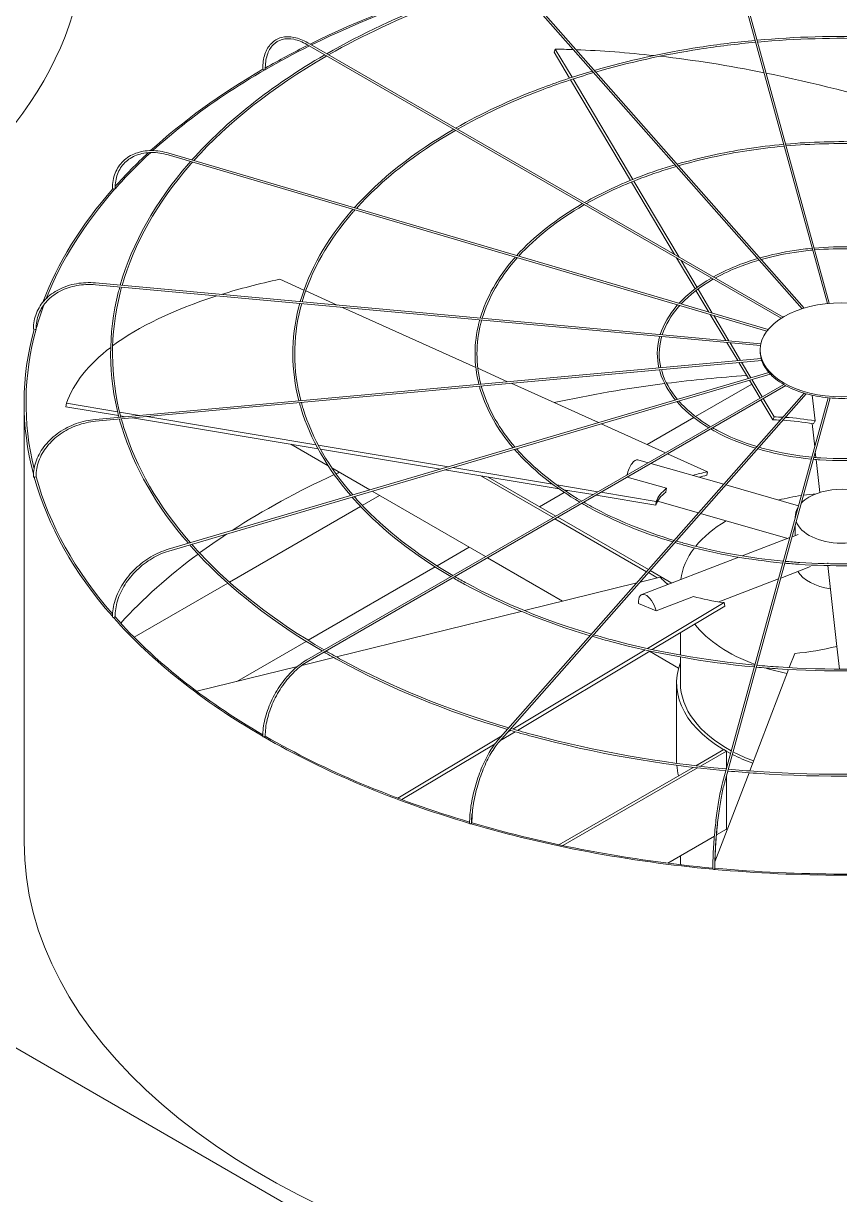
# Model space of a CAD drawing. Header units: millimetres. Extents: x -312439 to 477422, y -331570 to 212570.
# Drawn here: x 397895.7 to 398157.4, y 92936 to 93311.4 of the extents above; entities that cross this region are included whole.
import ezdxf

# ---------------------------------------------------------------- set-up
doc = ezdxf.new("R2010")
doc.units = ezdxf.units.MM

msp = doc.modelspace()

# ---------------------------------------------------------------- linework, layer by layer
at = {"color": 0, "linetype": 'Continuous', "lineweight": 0, "extrusion": (8.40036e-17, 0.816497, 0.57735)}
for p, q in [((398234.965, 92785.714), (396199.388, 93960.955)), ((398153.47, 93221.638), (398119.877, 93344.093)), ((398120.468, 93344.255), (398154.089, 93221.698)), ((398145.369, 93219.973), (398047.869, 93330.451)), ((398048.328, 93330.856), (398146.01, 93220.172)), ((398138.668, 93216.895), (397986.636, 93304.671)), ((398139.259, 93217.261), (397986.942, 93305.201)), ((398065.868, 93302.228), (398066.239, 93303.195)), ((398066.239, 93303.195), (398071.622, 93294.147)), ((398070.831, 93293.888), (398065.868, 93302.228)), ((398090.332, 93261.113), (398071.152, 93293.348)), ((398071.943, 93293.608), (398091.094, 93261.421)), ((397942.332, 93269.833), (398134.498, 93213.302)), ((398134.089, 93212.784), (397942.159, 93269.245)), ((398104.474, 93237.344), (398090.648, 93260.581)), ((398091.411, 93260.888), (398105.914, 93236.513)), ((398111.04, 93226.31), (398105.115, 93236.267)), ((398106.555, 93235.436), (398111.694, 93226.798)), ((397918.855, 93228.232), (398132.154, 93208.728)), ((397985.679, 93225.947), (397977.921, 93229.439)), ((398132.04, 93208.123), (397918.799, 93227.622)), ((397996.347, 93221.146), (397986.24, 93225.695)), ((398115.444, 93218.908), (398111.355, 93225.78)), ((398112.009, 93226.27), (398116.59, 93218.571)), ((398040.777, 93201.15), (397998.062, 93220.374)), ((398120.888, 93209.758), (398115.904, 93218.134)), ((398117.05, 93217.797), (398121.888, 93209.666)), ((398124.724, 93203.31), (398121.275, 93209.107)), ((398122.275, 93209.016), (398125.621, 93203.392)), ((398131.937, 93206.289), (398131.937, 93206.789)), ((397918.799, 93184.479), (398132.241, 93203.997)), ((398132.421, 93203.399), (397918.855, 93183.869)), ((398128.141, 93197.568), (398125.071, 93202.726)), ((398125.968, 93202.808), (398128.946, 93197.804)), ((398134.728, 93199.505), (397942.159, 93142.856)), ((398135.188, 93199.002), (397942.332, 93142.269)), ((398050.964, 93196.565), (398041.427, 93200.857)), ((397986.636, 93107.431), (398139.49, 93195.681)), ((398140.109, 93195.331), (397986.942, 93106.9)), ((398080.122, 93183.442), (398052.1, 93196.054)), ((398111.242, 93185.392), (398129.212, 93195.767)), ((398131.878, 93191.286), (398128.464, 93197.024)), ((398129.269, 93197.261), (398132.582, 93191.693)), ((398146.045, 93192.896), (398047.869, 93081.651)), ((398146.696, 93192.707), (398048.328, 93081.245)), ((398153.731, 93191.414), (398119.877, 93068.009)), ((398154.35, 93191.358), (398120.468, 93067.846)), ((398136.022, 93184.321), (398132.191, 93190.76)), ((398132.895, 93191.166), (398136.393, 93185.288)), ((398149.546, 93184.013), (398148.633, 93192.222)), ((397895.947, 93049.038), (397895.947, 93189.778)), ((397909.351, 93188.52), (397909.516, 93189.665)), ((397926.206, 93185.714), (397909.351, 93188.52)), ((397909.516, 93189.665), (397925.903, 93186.937)), ((397926.559, 93186.828), (397932.914, 93185.77)), ((397928.368, 93185.354), (397926.867, 93185.604)), ((397990.184, 93175.063), (397930.752, 93184.957)), ((397935.299, 93185.373), (397989.502, 93176.349)), ((398101.571, 93173.788), (398080.98, 93183.056)), ((398095.712, 93176.425), (398110.669, 93185.061)), ((398136.022, 93184.321), (398136.393, 93185.288)), ((398148.602, 93183.142), (398149.427, 93175.725)), ((397993.448, 93169.6), (397981.475, 93176.513)), ((397990.259, 93176.223), (398031.974, 93169.278)), ((398029.429, 93168.529), (397990.952, 93174.935)), ((398115.043, 93167.725), (398102.259, 93173.479)), ((398149.61, 93174.078), (398149.815, 93172.237)), ((398006.822, 93161.879), (397994.64, 93168.912)), ((398067.508, 93162.189), (398030.814, 93168.298)), ((398033.36, 93169.047), (398065.389, 93163.714)), ((398092.692, 93171.55), (398096.038, 93170.594)), ((398096.857, 93170.36), (398120.257, 93163.675)), ((398149.884, 93171.617), (398151.058, 93161.051)), ((398042.33, 93166.381), (398065.535, 93152.983)), ((398066.402, 93153.483), (398044.764, 93165.976)), ((398089.289, 93165.99), (398101.911, 93162.384)), ((398114.879, 93166.58), (398115.043, 93167.725)), ((398043.882, 93140.482), (398007.554, 93161.456)), ((398061.188, 93156.493), (398069.131, 93161.079)), ((398066.733, 93163.491), (398079.93, 93161.294)), ((398078.353, 93160.384), (398068.932, 93161.952)), ((398069.723, 93161.421), (398070.26, 93161.731)), ((398080.88, 93161.135), (398098.629, 93158.181)), ((398120.91, 93163.489), (398144.241, 93156.823)), ((398004.379, 93156.879), (398009.93, 93160.084)), ((398098.464, 93157.035), (398079.304, 93160.225)), ((398098.464, 93157.035), (398098.629, 93158.181)), ((398099.03, 93158.242), (398112.154, 93154.493)), ((397961.813, 93132.303), (398003.833, 93156.563)), ((398096.121, 93136.325), (398067.014, 93153.13)), ((398112.806, 93154.306), (398140.761, 93146.32)), ((398143.196, 93153.442), (398143.196, 93153.013)), ((398066.148, 93152.63), (398095.536, 93135.663)), ((398143.196, 93150.698), (398143.196, 93147.257)), ((398126.202, 93140.72), (398141.431, 93146.578)), ((398142.141, 93146.851), (398144.086, 93147.599)), ((398028.342, 93137.529), (398038.669, 93143.492)), ((398068.597, 93126.213), (398044.495, 93140.128)), ((398093.978, 93128.325), (398125.075, 93140.286)), ((398153.597, 93138.217), (398153.57, 93138.46)), ((397987.004, 93113.663), (398027.743, 93137.184)), ((398096.077, 93135.35), (398098.952, 93133.69)), ((398103.58, 93132.018), (398096.662, 93136.013)), ((398138.508, 93133.609), (398148.054, 93137.281)), ((398156.545, 93111.703), (398153.666, 93137.603)), ((397931.224, 93114.643), (397961.254, 93131.98)), ((398092.362, 93132.067), (398056.346, 93123.195)), ((398099.886, 93133.92), (398093.406, 93132.324)), ((398101.587, 93132.169), (398102.541, 93131.618)), ((398118.681, 93125.982), (398137.798, 93133.335)), ((398098.605, 93123.163), (398110.538, 93127.753)), ((398055.341, 93122.948), (397996.072, 93108.349)), ((398092.909, 93125.432), (398098.605, 93123.163)), ((398095.816, 93111.025), (398120.408, 93125.745)), ((398120.613, 93124.613), (398097.356, 93110.692)), ((398120.613, 93124.613), (398120.408, 93125.745)), ((398106.372, 93108.932), (398106.372, 93116.089)), ((397964.203, 93100.499), (397986.402, 93113.315)), ((398156.546, 93111.703), (398157.353, 93104.437)), ((397995.199, 93108.134), (397985.007, 93105.623)), ((398052.674, 93085.201), (398095.05, 93110.566)), ((398096.586, 93110.231), (398054.087, 93084.792)), ((398105.787, 93104.741), (398096.435, 93110.14)), ((398106.372, 93100), (398106.372, 93108.31)), ((398143.014, 93109.439), (398141.276, 93104.901)), ((397983.56, 93105.267), (397951.3, 93097.32)), ((398141.046, 93104.3), (398128.591, 93071.792)), ((398105.147, 93074.997), (398105.147, 93100)), ((398015.73, 93063.087), (398049.131, 93083.08)), ((398053.368, 93084.362), (398048.515, 93081.457)), ((398050.862, 93084.117), (398051.957, 93084.772)), ((398046.942, 93080.515), (398017.022, 93062.606)), ((398120.247, 93078.604), (398111.305, 93073.441)), ((398112.748, 93073.274), (398121.113, 93078.104)), ((398121.113, 93078.104), (398120.247, 93078.604)), ((398121.113, 93078.104), (398121.113, 93072.515)), ((398110.419, 93072.93), (398067.434, 93048.112)), ((398068.701, 93047.844), (398111.858, 93072.76)), ((398128.362, 93071.195), (398117.44, 93042.688)), ((398121.113, 93070.2), (398121.113, 93053.101)), ((398121.113, 93053.101), (398117.91, 93051.251)), ((398117.245, 93050.867), (398102.274, 93042.224)), ((398106.372, 93043.603), (398106.372, 93044.59)), ((398116.762, 93040.918), (398116.659, 93040.65))]:
    msp.add_line(p, q, dxfattribs=at)
at = {"color": 0, "linetype": 'Continuous', "lineweight": 0}
for centre, major_axis, ratio, start_param, end_param in [((397653.276, 93340.54), (262.225, 0), 0.5773503, 5.4977871, 6.2831853), ((398158.172, 93189.778), (-262.225, 0), 0.5773503, 5.1849758, 5.420347), ((398158.172, 93189.778), (-261.613, 0), 0.5773503, 5.183912, 5.4201653), ((398158.172, 93189.778), (-261.613, 0), 0.5773503, 5.4234857, 5.718128), ((398158.172, 93189.778), (-262.225, 0), 0.5773503, 5.4236595, 5.4949761), ((398158.542, 93148.062), (-236.033, 90.421), 0.5343599, 5.2814302, 5.3074736), ((398158.542, 93148.062), (-236.033, 90.421), 0.5343599, 5.1688261, 5.2776752), ((398158.542, 93148.062), (-236.033, 90.421), 0.5343599, 5.0198116, 5.1604272), ((398158.172, 93189.778), (-262.225, 0), 0.5773503, 5.4989549, 5.7196003), ((397972.751, 93296.831), (0.306, 0), 0.5773503, 3.1415927, 4.450555), ((397972.967, 93296.706), (0.306, 0.004), 0.5683066, 3.9193388, 5.4901351), ((397972.967, 93296.706), (0.306, 0.004), 0.5683066, 5.4901351, 6.2831853), ((398158.542, 93148.062), (-236.033, 90.421), 0.5343599, 4.8289255, 5.0170065), ((398158.172, 93189.778), (-261.613, 0), 0.5773503, 5.7230202, 5.8115447), ((398158.172, 93189.778), (-262.225, 0), 0.5773503, 5.7247725, 5.8068149), ((398158.172, 93189.778), (-262.225, 0), 0.5773503, 5.8129334, 6.0685314), ((398158.172, 93189.778), (-261.613, 0), 0.5773503, 5.8119417, 6.0598961), ((397924.556, 93258.533), (0.306, 0), 0.5773503, 3.1415927, 4.7647143), ((397924.828, 93258.452), (0.306, 0.005), 0.5715189, 4.2314546, 5.8022509), ((397924.828, 93258.452), (0.306, 0.005), 0.5715189, 5.8022509, 6.2831853), ((398158.336, 93148.24), (-250.189, 35.961), 0.3284711, 5.5638228, 5.6785471), ((398158.172, 93189.778), (-261.613, 0), 0.5773503, 6.0736106, 6.1250005), ((398158.336, 93148.24), (-250.189, 35.961), 0.3284711, 5.6885713, 5.965771), ((398158.172, 93189.778), (-262.225, 0), 0.5773503, 6.126925, 6.4343205), ((398158.172, 93189.778), (-261.613, 0), 0.5773503, 6.1262297, 6.4235661), ((397899.218, 93213.51), (0.306, 0), 0.5773503, 3.1415927, 5.0788735), ((397899.52, 93213.483), (0.306, 0.006), 0.5752952, 4.5444916, 6.1152879), ((397899.52, 93213.483), (0.306, 0.006), 0.5752952, 6.1152879, 6.2831853), ((398158.336, 93148.24), (-250.189, 35.961), 0.3284711, 5.9728515, 6.2156373), ((398158.064, 93206.289), (-26.126, 0), 0.5773503, 0, 0.1535113), ((398158.064, 93206.289), (-26.126, 0), 0.5773503, 0.160648, 0.4676706), ((398158.172, 93048.538), (-261.613, 0), 0.5773503, 4.8296672, 4.9289778), ((398158.064, 93206.289), (-26.126, 0), 0.5773503, 0.4748072, 0.7818298), ((398158.172, 93048.538), (-261.613, 0), 0.5773503, 4.9315023, 5.0730373), ((398158.064, 93206.289), (-26.126, 0), 0.5773503, 0.7889665, 1.0959891), ((398158.064, 93206.289), (-26.126, 0), 0.5773503, 1.1031258, 1.4101484), ((398158.064, 93206.289), (-26.126, 0), 0.5773503, 1.417285, 1.7243076), ((398158.172, 93147.095), (-56.639, 21.698), 0.5343599, 5.2632147, 5.3074736), ((398158.542, 93148.062), (56.639, -21.698), 0.5343599, 2.113134, 2.1658809), ((398158.172, 93147.095), (-56.639, 21.698), 0.5343599, 5.0728277, 5.2488944), ((398158.542, 93148.062), (56.639, -21.698), 0.5343599, 1.92896, 2.0989228), ((398091.174, 93166.235), (1.518, 5.315), 0.3621096, 0, 1.5955332), ((397899.218, 93166.171), (0.306, 0), 0.5773503, 3.1415927, 5.3930328), ((398158.172, 93189.778), (-262.225, 0), 0.5773503, 0.15775, 0.4689102), ((397899.52, 93166.199), (0.306, 0.006), 0.5792658, 4.8585762, 6.2831853), ((398158.172, 93189.778), (-261.613, 0), 0.5773503, 0.1573017, 0.4645126), ((398158.172, 93048.538), (-261.613, 0), 0.5773503, 5.3840325, 5.5566031), ((398158.172, 93048.538), (-261.613, 0), 0.5773503, 5.3759613, 5.381266), ((398158.336, 93148.24), (-60.036, 8.629), 0.3284711, 5.5638228, 5.6832782), ((398158.172, 93147.095), (-60.036, 8.629), 0.3284711, 5.5638228, 5.6281345), ((398158.172, 93147.095), (-60.036, 8.629), 0.3284711, 5.9809914, 6.2156373), ((398158.336, 93148.24), (-60.036, 8.629), 0.3284711, 5.9787164, 6.2156373), ((398158.172, 93131.13), (-51.8, 0), 0.5773503, 4.8725497, 4.9536635), ((398158.172, 93153.442), (-14.976, 0), 0.5773503, 3.6916997, 5.4977871), ((398158.172, 93131.13), (-51.8, 0), 0.5773503, 4.9668384, 5.1151413), ((398158.172, 93153.442), (-14.976, 0), 0.5773503, 5.4977871, 5.7722245), ((398158.172, 93153.442), (-14.976, 0), 0.5773503, 5.9253681, 6.3268432), ((398158.172, 93131.13), (-51.8, 0), 0.5773503, 5.5125312, 5.8454489), ((398158.172, 93153.442), (-14.976, 0), 0.5773503, 0.1968015, 2.9056449), ((398158.172, 93048.538), (-261.613, 0), 0.5773503, 5.5668053, 5.6187776), ((398158.172, 93131.13), (-51.8, 0), 0.5773503, 5.864801, 6.2160224), ((398158.172, 93048.538), (-261.613, 0), 0.5773503, 5.6218563, 5.7966666), ((398158.172, 93138.535), (-14.976, 0), 0.5773503, 0.3310244, 1.3226651), ((398157.966, 93148.226), (-59.674, -10.853), 0.3443205, 0.1772511, 0.3142745), ((398095.963, 93123.166), (-1.984, 5.159), 0.4527097, 4.5393785, 7.2340672), ((398157.966, 93148.226), (-59.674, -10.853), 0.3443205, 0.5921448, 0.8290657), ((397924.556, 93121.148), (0.306, 0), 0.5773503, 3.1415927, 5.7071921), ((398158.172, 93189.778), (-262.225, 0), 0.5773503, 0.4717795, 0.7837457), ((397924.828, 93121.229), (0.306, 0.005), 0.5830421, 5.1737369, 6.2831853), ((398158.172, 93189.778), (-261.613, 0), 0.5773503, 0.4715588, 0.781436), ((398158.172, 93131.13), (-51.8, 0), 0.5773503, 0.4237953, 1.0021877), ((398157.801, 93148.034), (-56.425, -22.248), 0.5660586, 1.0925617, 1.3294826), ((398158.172, 93100), (-53.025, 0), 0.5773503, 6.0678252, 7.1147249), ((398158.172, 93131.13), (-51.8, 0), 0.5773503, 1.0153625, 1.0203014), ((398158.172, 93131.13), (-51.8, 0), 0.5773503, 1.0757224, 1.2236785), ((398158.172, 93100), (51.8, 0), 0.5773503, 3.1415927, 3.9574848), ((397972.751, 93082.85), (0.306, 0), 0.5773503, 3.1415927, 6.0213513), ((398158.172, 93189.778), (-262.225, 0), 0.5773503, 0.7858257, 1.0981183), ((397972.967, 93082.975), (0.306, 0.004), 0.5862544, 5.4898935, 6.2831853), ((398158.172, 93189.778), (-261.613, 0), 0.5773503, 0.7858227, 1.096892), ((398158.172, 93100), (51.8, 0), 0.5773503, 3.9720631, 4.1329788), ((398158.172, 93074.997), (53.025, 0), 0.5773503, 3.1415927, 3.1671433), ((398158.172, 93100), (-53.025, 0), 0.5773503, 0.8456372, 1.0001122), ((398158.172, 93074.997), (53.025, 0), 0.5773503, 3.1875095, 3.2970925), ((398039.085, 93055.025), (-0.306, 0), 0.5773503, 0, 3.1415927), ((398158.172, 93189.778), (-262.225, 0), 0.5773503, 1.0998851, 1.4125333), ((398039.224, 93055.182), (-0.306, -0.003), 0.5885883, 2.6652649, 3.1415927), ((398158.172, 93189.778), (-261.613, 0), 0.5773503, 1.1000981, 1.4118355), ((398158.172, 93074.997), (53.025, 0), 0.5773503, 3.9385413, 3.9453811), ((398158.172, 93049.038), (262.225, 0), 0.5773503, 3.1415927, 5.4977871), ((398158.172, 93043.603), (51.8, 0), 0.5773503, 3.1415927, 3.2048035), ((398117.066, 93040.396), (-0.306, 0), 0.5773503, 0, 3.1415927), ((398117.114, 93040.571), (-0.306, -0.001), 0.5898153, 2.9827557, 3.1415927), ((398158.172, 93189.778), (-261.613, 0), 0.5773503, 1.41439, 1.726367), ((398158.172, 93189.778), (-262.225, 0), 0.5773503, 1.4139544, 1.727034)]:
    msp.add_ellipse(centre, major_axis=major_axis, ratio=ratio, start_param=start_param, end_param=end_param, dxfattribs=at)
msp.add_ellipse((398158.064, 93206.789), major_axis=(26.126, 0), ratio=0.5773503, dxfattribs=at)
for points, knots in [([(398051.595, 93326.229), (398043.922, 93323.969), (398036.464, 93321.464), (398016.231, 93313.776), (398004.054, 93308.068), (397992.977, 93301.717)], [5.96956861, 5.96956861, 5.96956861, 5.96956861, 6.07987049, 6.07987049, 6.27966483, 6.27966483, 6.27966483, 6.27966483]), ([(398052.042, 93325.722), (398044.269, 93323.44), (398036.718, 93320.906), (398016.567, 93313.245), (398004.541, 93307.617), (397993.591, 93301.363)], [5.96825255, 5.96825255, 5.96825255, 5.96825255, 6.08012371, 6.08012371, 6.27780239, 6.27780239, 6.27780239, 6.27780239]), ([(397972.444, 93296.831), (397972.444, 93298.556), (397972.681, 93300.152), (397973.614, 93302.931), (397974.313, 93304.114), (397976.111, 93305.935), (397977.21, 93306.571), (397979.678, 93307.222), (397981.044, 93307.239), (397983.909, 93306.67), (397985.408, 93306.082), (397986.916, 93305.217), (397986.929, 93305.209), (397986.942, 93305.201)], [0, 0, 0, 0, 0.3141593, 0.3141593, 0.6283185, 0.6283185, 0.9411039, 0.9411039, 1.2538555, 1.2538555, 1.5680148, 1.5680148, 1.5707963, 1.5707963, 1.5707963, 1.5707963]), ([(398185.178, 93306.047), (398179.594, 93306.55), (398173.969, 93306.898), (398155.851, 93307.509), (398143.297, 93307.16), (398130.949, 93306.047)], [5.34296141, 5.34296141, 5.34296141, 5.34296141, 5.43938168, 5.43938168, 5.65261288, 5.65261288, 5.65261288, 5.65261288]), ([(398185.013, 93305.447), (398179.406, 93305.95), (398173.757, 93306.296), (398155.748, 93306.891), (398143.33, 93306.543), (398131.114, 93305.447)], [5.34359392, 5.34359392, 5.34359392, 5.34359392, 5.44060854, 5.44060854, 5.65198037, 5.65198037, 5.65198037, 5.65198037]), ([(397986.636, 93304.671), (397985.198, 93305.501), (397983.767, 93306.062), (397981.067, 93306.597), (397979.8, 93306.572), (397977.549, 93305.958), (397976.563, 93305.371), (397974.94, 93303.677), (397974.304, 93302.569), (397973.459, 93299.921), (397973.251, 93298.384), (397973.273, 93296.71)], [4.712389, 4.712389, 4.712389, 4.712389, 5.029657, 5.029657, 5.3469251, 5.3469251, 5.6641931, 5.6641931, 5.9814611, 5.9814611, 6.2987292, 6.2987292, 6.2987292, 6.2987292]), ([(398130.33, 93305.99), (398124.344, 93305.438), (398118.408, 93304.708), (398100.892, 93301.998), (398089.554, 93299.498), (398078.777, 93296.355)], [5.65618024, 5.65618024, 5.65618024, 5.65618024, 5.75959703, 5.75959703, 5.96555925, 5.96555925, 5.96555925, 5.96555925]), ([(398130.494, 93305.391), (398124.438, 93304.834), (398118.433, 93304.095), (398101.023, 93301.393), (398089.851, 93298.933), (398079.225, 93295.847)], [5.6555551, 5.6555551, 5.6555551, 5.6555551, 5.760393, 5.760393, 5.9637948, 5.9637948, 5.9637948, 5.9637948]), ([(398078.128, 93296.164), (398072.377, 93294.47), (398066.788, 93292.592), (398051.667, 93286.847), (398042.577, 93282.592), (398034.301, 93277.859)], [5.96969757, 5.96969757, 5.96969757, 5.96969757, 6.07982614, 6.07982614, 6.27841616, 6.27841616, 6.27841616, 6.27841616]), ([(398078.575, 93295.658), (398072.725, 93293.941), (398067.042, 93292.035), (398052.003, 93286.317), (398043.064, 93282.141), (398034.915, 93277.504)], [5.96794353, 5.96794353, 5.96794353, 5.96794353, 6.08016355, 6.08016355, 6.27592849, 6.27592849, 6.27592849, 6.27592849]), ([(398176.038, 93272.73), (398172.365, 93273.059), (398168.664, 93273.286), (398156.655, 93273.694), (398148.304, 93273.465), (398140.089, 93272.73)], [5.34408303, 5.34408303, 5.34408303, 5.34408303, 5.43906993, 5.43906993, 5.65149126, 5.65149126, 5.65149126, 5.65149126]), ([(398175.873, 93272.13), (398172.177, 93272.458), (398168.452, 93272.685), (398156.552, 93273.076), (398148.337, 93272.848), (398140.254, 93272.13)], [5.34503474, 5.34503474, 5.34503474, 5.34503474, 5.44090812, 5.44090812, 5.65053954, 5.65053954, 5.65053954, 5.65053954]), ([(397924.249, 93258.533), (397924.249, 93260.265), (397924.549, 93261.915), (397925.724, 93264.885), (397926.601, 93266.204), (397928.842, 93268.371), (397930.205, 93269.218), (397933.276, 93270.36), (397934.983, 93270.654), (397938.572, 93270.666), (397940.453, 93270.386), (397942.332, 93269.833)], [4.712389, 4.712389, 4.712389, 4.712389, 5.0265482, 5.0265482, 5.3407075, 5.3407075, 5.6548668, 5.6548668, 5.969026, 5.969026, 6.2831853, 6.2831853, 6.2831853, 6.2831853]), ([(397942.159, 93269.245), (397940.343, 93269.78), (397938.53, 93270.046), (397935.096, 93270.023), (397933.474, 93269.734), (397930.582, 93268.633), (397929.311, 93267.824), (397927.237, 93265.765), (397926.432, 93264.517), (397925.367, 93261.693), (397925.107, 93260.119), (397925.135, 93258.458)], [0, 0, 0, 0, 0.317268, 0.317268, 0.6345361, 0.6345361, 0.9518041, 0.9518041, 1.2690722, 1.2690722, 1.5863402, 1.5863402, 1.5863402, 1.5863402]), ([(398139.469, 93272.674), (398135.506, 93272.307), (398131.576, 93271.822), (398119.969, 93270.028), (398112.452, 93268.375), (398105.302, 93266.299)], [5.65683386, 5.65683386, 5.65683386, 5.65683386, 5.75939254, 5.75939254, 5.96383461, 5.96383461, 5.96383461, 5.96383461]), ([(398139.634, 93272.074), (398135.601, 93271.702), (398131.601, 93271.209), (398120.1, 93269.423), (398112.748, 93267.81), (398105.75, 93265.791)], [5.65589869, 5.65589869, 5.65589869, 5.65589869, 5.76058509, 5.76058509, 5.96118261, 5.96118261, 5.96118261, 5.96118261]), ([(397949.299, 93267.145), (397949.074, 93266.89), (397948.85, 93266.634), (397938.01, 93254.165), (397930.612, 93241.01), (397926.777, 93227.508)], [0.31387846, 0.31387846, 0.31387846, 0.31387846, 0.32022171, 0.32022171, 0.6228537, 0.6228537, 0.6228537, 0.6228537]), ([(397949.948, 93266.954), (397949.676, 93266.646), (397949.405, 93266.338), (397938.573, 93253.892), (397931.22, 93240.837), (397927.398, 93227.451)], [0.31209175, 0.31209175, 0.31209175, 0.31209175, 0.31977769, 0.31977769, 0.62202139, 0.62202139, 0.62202139, 0.62202139]), ([(398104.652, 93266.109), (398100.828, 93264.981), (398097.11, 93263.732), (398087.099, 93259.929), (398081.092, 93257.124), (398075.615, 93254.006)], [5.97003164, 5.97003164, 5.97003164, 5.97003164, 6.07973571, 6.07973571, 6.27604568, 6.27604568, 6.27604568, 6.27604568]), ([(398105.1, 93265.602), (398101.175, 93264.452), (398097.364, 93263.174), (398087.435, 93259.399), (398081.579, 93256.673), (398076.23, 93253.651)], [5.96740299, 5.96740299, 5.96740299, 5.96740299, 6.08024114, 6.08024114, 6.27230164, 6.27230164, 6.27230164, 6.27230164]), ([(398001.365, 93251.828), (398001.189, 93251.629), (398001.013, 93251.429), (397992.919, 93242.116), (397987.384, 93232.305), (397984.488, 93222.231)], [0.31368489, 0.31368489, 0.31368489, 0.31368489, 0.32029533, 0.32029533, 0.62093354, 0.62093354, 0.62093354, 0.62093354]), ([(398002.014, 93251.637), (398001.79, 93251.385), (398001.568, 93251.133), (397993.483, 93241.844), (397987.991, 93232.131), (397985.109, 93222.174)], [0.31130083, 0.31130083, 0.31130083, 0.31130083, 0.31970361, 0.31970361, 0.61980435, 0.61980435, 0.61980435, 0.61980435]), ([(398148.609, 93239.357), (398146.669, 93239.175), (398144.744, 93238.937), (398139.047, 93238.058), (398135.35, 93237.253), (398131.827, 93236.243)], [5.65878241, 5.65878241, 5.65878241, 5.65878241, 5.75876753, 5.75876753, 5.95869527, 5.95869527, 5.95869527, 5.95869527]), ([(398166.898, 93239.413), (398165.135, 93239.567), (398163.36, 93239.675), (398157.459, 93239.879), (398153.311, 93239.77), (398149.229, 93239.413)], [5.34742678, 5.34742678, 5.34742678, 5.34742678, 5.43812478, 5.43812478, 5.64814751, 5.64814751, 5.64814751, 5.64814751]), ([(398166.734, 93238.812), (398164.947, 93238.967), (398163.148, 93239.073), (398157.356, 93239.261), (398153.344, 93239.153), (398149.394, 93238.812)], [5.34934775, 5.34934775, 5.34934775, 5.34934775, 5.44178794, 5.44178794, 5.64622654, 5.64622654, 5.64622654, 5.64622654]), ([(398053.423, 93236.514), (398053.298, 93236.373), (398053.174, 93236.232), (398047.826, 93230.076), (398044.151, 93223.604), (398042.196, 93216.954)], [0.31344956, 0.31344956, 0.31344956, 0.31344956, 0.32044212, 0.32044212, 0.61727915, 0.61727915, 0.61727915, 0.61727915]), ([(398054.072, 93236.323), (398053.9, 93236.13), (398053.729, 93235.936), (398048.389, 93229.804), (398044.759, 93223.43), (398042.818, 93216.897)], [0.30986952, 0.30986952, 0.30986952, 0.30986952, 0.31955549, 0.31955549, 0.6155298, 0.6155298, 0.6155298, 0.6155298]), ([(398131.177, 93236.053), (398129.278, 93235.492), (398127.432, 93234.871), (398122.532, 93233.011), (398119.608, 93231.656), (398116.93, 93230.153)], [5.97102709, 5.97102709, 5.97102709, 5.97102709, 6.0794509, 6.0794509, 6.26898955, 6.26898955, 6.26898955, 6.26898955]), ([(398131.625, 93235.546), (398129.626, 93234.963), (398127.686, 93234.314), (398122.868, 93232.481), (398120.096, 93231.205), (398117.548, 93229.796)], [5.96578422, 5.96578422, 5.96578422, 5.96578422, 6.08045705, 6.08045705, 6.26142742, 6.26142742, 6.26142742, 6.26142742]), ([(398148.774, 93238.757), (398146.763, 93238.571), (398144.769, 93238.324), (398139.178, 93237.453), (398135.647, 93236.687), (398132.276, 93235.734)], [5.65692719, 5.65692719, 5.65692719, 5.65692719, 5.76114351, 5.76114351, 5.95335964, 5.95335964, 5.95335964, 5.95335964]), ([(397898.912, 93213.51), (397898.912, 93215.247), (397899.245, 93216.954), (397900.544, 93220.14), (397901.509, 93221.618), (397903.974, 93224.197), (397905.472, 93225.298), (397908.852, 93227.019), (397910.733, 93227.639), (397914.695, 93228.341), (397916.775, 93228.423), (397918.855, 93228.232)], [4.712389, 4.712389, 4.712389, 4.712389, 5.0265482, 5.0265482, 5.3407075, 5.3407075, 5.6548668, 5.6548668, 5.969026, 5.969026, 6.2831853, 6.2831853, 6.2831853, 6.2831853]), ([(397918.799, 93227.622), (397916.783, 93227.807), (397914.769, 93227.724), (397910.946, 93227.036), (397909.137, 93226.43), (397905.906, 93224.76), (397904.484, 93223.695), (397902.165, 93221.216), (397901.268, 93219.802), (397900.083, 93216.764), (397899.796, 93215.14), (397899.827, 93213.488)], [0, 0, 0, 0, 0.317268, 0.317268, 0.6345361, 0.6345361, 0.9518041, 0.9518041, 1.2690722, 1.2690722, 1.5863402, 1.5863402, 1.5863402, 1.5863402]), ([(397926.609, 93226.908), (397926.45, 93226.331), (397926.297, 93225.753), (397922.798, 93211.933), (397922.865, 93198.399), (397926.348, 93185.169)], [0.6273321, 0.6273321, 0.6273321, 0.6273321, 0.64026634, 0.64026634, 0.9362265, 0.9362265, 0.9362265, 0.9362265]), ([(397927.229, 93226.852), (397927.067, 93226.267), (397926.911, 93225.681), (397923.408, 93211.896), (397923.477, 93198.414), (397926.966, 93185.226)], [0.62653255, 0.62653255, 0.62653255, 0.62653255, 0.63973087, 0.63973087, 0.93697289, 0.93697289, 0.93697289, 0.93697289]), ([(397984.319, 93221.631), (397984.194, 93221.18), (397984.074, 93220.728), (397981.462, 93210.403), (397981.493, 93200.313), (397984.052, 93190.446)], [0.62689443, 0.62689443, 0.62689443, 0.62689443, 0.64035432, 0.64035432, 0.93404611, 0.93404611, 0.93404611, 0.93404611]), ([(397984.939, 93221.574), (397984.811, 93221.116), (397984.688, 93220.656), (397982.072, 93210.366), (397982.105, 93200.328), (397984.671, 93190.503)], [0.62582334, 0.62582334, 0.62582334, 0.62582334, 0.63964072, 0.63964072, 0.93502054, 0.93502054, 0.93502054, 0.93502054]), ([(398105.48, 93221.2), (398105.407, 93221.118), (398105.335, 93221.035), (398102.731, 93218.035), (398100.92, 93214.902), (398099.91, 93211.676)], [0.31275087, 0.31275087, 0.31275087, 0.31275087, 0.32087906, 0.32087906, 0.60646372, 0.60646372, 0.60646372, 0.60646372]), ([(398106.131, 93221.009), (398106.009, 93220.874), (398105.89, 93220.739), (398103.296, 93217.764), (398101.53, 93214.729), (398100.534, 93211.619)], [0.30556743, 0.30556743, 0.30556743, 0.30556743, 0.31911145, 0.31911145, 0.60263629, 0.60263629, 0.60263629, 0.60263629]), ([(398042.025, 93216.354), (398041.936, 93216.033), (398041.85, 93215.71), (398040.124, 93208.881), (398040.122, 93202.231), (398041.762, 93195.723)], [0.62618978, 0.62618978, 0.62618978, 0.62618978, 0.64052907, 0.64052907, 0.92987427, 0.92987427, 0.92987427, 0.92987427]), ([(398042.645, 93216.298), (398042.553, 93215.968), (398042.464, 93215.639), (398040.734, 93208.844), (398040.734, 93202.245), (398042.379, 93195.78)], [0.62457061, 0.62457061, 0.62457061, 0.62457061, 0.6394598, 0.6394598, 0.93127617, 0.93127617, 0.93127617, 0.93127617]), ([(398099.732, 93211.077), (398099.678, 93210.885), (398099.626, 93210.693), (398098.787, 93207.359), (398098.753, 93204.149), (398099.477, 93201.001)], [0.62410482, 0.62410482, 0.62410482, 0.62410482, 0.64104385, 0.64104385, 0.91753144, 0.91753144, 0.91753144, 0.91753144]), ([(398100.352, 93211.021), (398100.295, 93210.821), (398100.241, 93210.622), (398099.397, 93207.321), (398099.365, 93204.162), (398100.093, 93201.057)], [0.62079185, 0.62079185, 0.62079185, 0.62079185, 0.63891194, 0.63891194, 0.91997787, 0.91997787, 0.91997787, 0.91997787]), ([(398099.625, 93200.4), (398099.694, 93200.135), (398099.769, 93199.872), (398100.783, 93196.52), (398102.452, 93193.512), (398104.785, 93190.697)], [0.93516687, 0.93516687, 0.93516687, 0.93516687, 0.95843835, 0.95843835, 1.2316048, 1.2316048, 1.2316048, 1.2316048]), ([(398100.244, 93200.456), (398100.313, 93200.198), (398100.387, 93199.94), (398101.403, 93196.644), (398103.075, 93193.674), (398105.425, 93190.885)], [0.93813971, 0.93813971, 0.93813971, 0.93813971, 0.96156851, 0.96156851, 1.23828559, 1.23828559, 1.23828559, 1.23828559]), ([(398041.918, 93195.123), (398042.041, 93194.664), (398042.172, 93194.206), (398044.249, 93187.374), (398047.768, 93181.169), (398052.719, 93175.38)], [0.93878416, 0.93878416, 0.93878416, 0.93878416, 0.9592157, 0.9592157, 1.24402203, 1.24402203, 1.24402203, 1.24402203]), ([(398042.537, 93195.179), (398042.66, 93194.726), (398042.79, 93194.274), (398044.869, 93187.5), (398048.393, 93181.332), (398053.363, 93175.57)], [0.94031776, 0.94031776, 0.94031776, 0.94031776, 0.96078603, 0.96078603, 1.24747633, 1.24747633, 1.24747633, 1.24747633]), ([(397984.211, 93189.846), (397984.388, 93189.192), (397984.575, 93188.54), (397987.716, 93178.23), (397993.087, 93168.826), (398000.658, 93160.065)], [0.94000678, 0.94000678, 0.94000678, 0.94000678, 0.95947637, 0.95947637, 1.24820492, 1.24820492, 1.24820492, 1.24820492]), ([(397984.831, 93189.902), (397985.007, 93189.255), (397985.193, 93188.608), (397988.336, 93178.355), (397993.712, 93168.99), (398001.304, 93160.255)], [0.94103976, 0.94103976, 0.94103976, 0.94103976, 0.9605244, 0.9605244, 1.25053309, 1.25053309, 1.25053309, 1.25053309]), ([(398105.217, 93190.186), (398105.463, 93189.901), (398105.717, 93189.618), (398108.522, 93186.586), (398111.717, 93184.042), (398115.442, 93181.797)], [1.24820371, 1.24820371, 1.24820371, 1.24820371, 1.27608724, 1.27608724, 1.54927756, 1.54927756, 1.54927756, 1.54927756]), ([(398105.864, 93190.376), (398106.116, 93190.088), (398106.376, 93189.803), (398109.174, 93186.836), (398112.348, 93184.347), (398116.049, 93182.148)], [1.2552022, 1.2552022, 1.2552022, 1.2552022, 1.28394226, 1.28394226, 1.55644282, 1.55644282, 1.55644282, 1.55644282]), ([(397898.912, 93166.171), (397898.912, 93167.907), (397899.244, 93169.671), (397900.538, 93173.082), (397901.499, 93174.727), (397903.952, 93177.742), (397905.443, 93179.111), (397908.811, 93181.441), (397910.686, 93182.403), (397914.641, 93183.827), (397916.719, 93184.289), (397918.799, 93184.479)], [4.712389, 4.712389, 4.712389, 4.712389, 5.0265482, 5.0265482, 5.3407075, 5.3407075, 5.6548668, 5.6548668, 5.969026, 5.969026, 6.2831853, 6.2831853, 6.2831853, 6.2831853]), ([(397918.855, 93183.869), (397916.839, 93183.685), (397914.823, 93183.234), (397910.992, 93181.844), (397909.178, 93180.905), (397905.934, 93178.634), (397904.505, 93177.303), (397902.174, 93174.385), (397901.273, 93172.799), (397900.083, 93169.531), (397899.796, 93167.85), (397899.827, 93166.204)], [6.2831853, 6.2831853, 6.2831853, 6.2831853, 6.6004533, 6.6004533, 6.9177214, 6.9177214, 7.2349894, 7.2349894, 7.5522575, 7.5522575, 7.8695255, 7.8695255, 7.8695255, 7.8695255]), ([(397926.508, 93184.569), (397926.737, 93183.725), (397926.98, 93182.882), (397931.183, 93169.093), (397938.41, 93156.489), (397948.607, 93144.753)], [0.94070481, 0.94070481, 0.94070481, 0.94070481, 0.95960699, 0.95960699, 1.25038008, 1.25038008, 1.25038008, 1.25038008]), ([(397927.127, 93184.626), (397927.356, 93183.787), (397927.598, 93182.95), (397931.803, 93169.219), (397939.035, 93156.653), (397949.254, 93144.943)], [0.94148414, 0.94148414, 0.94148414, 0.94148414, 0.96039344, 0.96039344, 1.25213605, 1.25213605, 1.25213605, 1.25213605]), ([(398149.045, 93183.068), (398149.15, 93183.342), (398149.29, 93183.62), (398149.491, 93183.932), (398149.518, 93183.972), (398149.546, 93184.013)], [0, 0, 0, 0, 1.7008868, 1.7008868, 1.9577529, 1.9577529, 1.9577529, 1.9577529]), ([(398116.046, 93181.438), (398116.495, 93181.175), (398116.952, 93180.917), (398121.316, 93178.523), (398125.72, 93176.695), (398130.468, 93175.245)], [1.5639266, 1.5639266, 1.5639266, 1.5639266, 1.59638594, 1.59638594, 1.86940636, 1.86940636, 1.86940636, 1.86940636]), ([(398116.658, 93181.791), (398117.103, 93181.534), (398117.556, 93181.281), (398121.872, 93178.948), (398126.224, 93177.164), (398130.913, 93175.749)], [1.5712561, 1.5712561, 1.5712561, 1.5712561, 1.60358263, 1.60358263, 1.87454698, 1.87454698, 1.87454698, 1.87454698]), ([(398131.56, 93175.557), (398132.183, 93175.375), (398132.81, 93175.199), (398138.223, 93173.753), (398143.303, 93172.85), (398148.502, 93172.353)], [1.88697171, 1.88697171, 1.88697171, 1.88697171, 1.922693, 1.922693, 2.19235404, 2.19235404, 2.19235404, 2.19235404]), ([(398053.159, 93174.871), (398053.612, 93174.352), (398054.077, 93173.837), (398059.787, 93167.695), (398066.397, 93162.501), (398074.124, 93157.942)], [1.2523872, 1.2523872, 1.2523872, 1.2523872, 1.27803342, 1.27803342, 1.55997281, 1.55997281, 1.55997281, 1.55997281]), ([(398053.806, 93175.062), (398054.265, 93174.54), (398054.737, 93174.022), (398060.439, 93167.946), (398067.03, 93162.806), (398074.734, 93158.294)], [1.2559207, 1.2559207, 1.2559207, 1.2559207, 1.28197401, 1.28197401, 1.56361702, 1.56361702, 1.56361702, 1.56361702]), ([(398131.113, 93175.05), (398131.735, 93174.866), (398132.362, 93174.688), (398137.861, 93173.198), (398143.038, 93172.265), (398148.337, 93171.754)], [1.88173801, 1.88173801, 1.88173801, 1.88173801, 1.91726722, 1.91726722, 2.19052772, 2.19052772, 2.19052772, 2.19052772]), ([(398148.957, 93171.696), (398149.673, 93171.632), (398150.391, 93171.575), (398156.444, 93171.16), (398161.864, 93171.217), (398167.171, 93171.696)], [2.20116261, 2.20116261, 2.20116261, 2.20116261, 2.23802396, 2.23802396, 2.51122637, 2.51122637, 2.51122637, 2.51122637]), ([(398149.121, 93172.296), (398149.872, 93172.229), (398150.625, 93172.171), (398156.571, 93171.777), (398161.842, 93171.836), (398167.006, 93172.296)], [2.2030547, 2.2030547, 2.2030547, 2.2030547, 2.24193573, 2.24193573, 2.50933428, 2.50933428, 2.50933428, 2.50933428]), ([(398101.911, 93162.384), (398101.9, 93162.331), (398101.889, 93162.277), (398101.806, 93161.871), (398101.747, 93161.527), (398101.7, 93161.202)], [52.4705624, 52.4705624, 52.4705624, 52.4705624, 52.7274285, 52.7274285, 54.4283153, 54.4283153, 54.4283153, 54.4283153]), ([(398001.101, 93159.557), (398001.761, 93158.804), (398002.437, 93158.056), (398011.051, 93148.805), (398021.079, 93140.96), (398032.81, 93134.089)], [1.25379638, 1.25379638, 1.25379638, 1.25379638, 1.27868669, 1.27868669, 1.5635663, 1.5635663, 1.5635663, 1.5635663]), ([(398001.748, 93159.748), (398002.414, 93158.992), (398003.097, 93158.241), (398011.704, 93149.056), (398021.712, 93141.266), (398033.42, 93134.442)], [1.25615972, 1.25615972, 1.25615972, 1.25615972, 1.28131662, 1.28131662, 1.56600951, 1.56600951, 1.56600951, 1.56600951]), ([(398074.732, 93157.586), (398075.584, 93157.091), (398076.449, 93156.603), (398085.264, 93151.786), (398094.25, 93148.094), (398103.942, 93145.187)], [1.56734097, 1.56734097, 1.56734097, 1.56734097, 1.5981909, 1.5981909, 1.87714164, 1.87714164, 1.87714164, 1.87714164]), ([(398075.344, 93157.939), (398076.193, 93157.45), (398077.054, 93156.968), (398085.821, 93152.211), (398094.755, 93148.563), (398104.388, 93145.693)], [1.57102631, 1.57102631, 1.57102631, 1.57102631, 1.60180119, 1.60180119, 1.87974458, 1.87974458, 1.87974458, 1.87974458]), ([(398105.036, 93145.501), (398106.266, 93145.14), (398107.508, 93144.792), (398118.466, 93141.853), (398128.795, 93140.024), (398139.362, 93139.036)], [1.88596498, 1.88596498, 1.88596498, 1.88596498, 1.92135596, 1.92135596, 2.19572889, 2.19572889, 2.19572889, 2.19572889]), ([(397924.249, 93121.148), (397924.249, 93122.881), (397924.549, 93124.696), (397925.711, 93128.316), (397926.574, 93130.121), (397928.779, 93133.551), (397930.12, 93135.174), (397933.151, 93138.084), (397934.84, 93139.369), (397938.405, 93141.48), (397940.28, 93142.304), (397942.159, 93142.856)], [4.712389, 4.712389, 4.712389, 4.712389, 5.0265482, 5.0265482, 5.3407075, 5.3407075, 5.6548668, 5.6548668, 5.969026, 5.969026, 6.2831853, 6.2831853, 6.2831853, 6.2831853]), ([(397942.332, 93142.269), (397940.516, 93141.735), (397938.697, 93140.933), (397935.238, 93138.875), (397933.599, 93137.619), (397930.666, 93134.777), (397929.372, 93133.193), (397927.262, 93129.857), (397926.445, 93128.106), (397925.367, 93124.616), (397925.107, 93122.878), (397925.135, 93121.234)], [6.2831853, 6.2831853, 6.2831853, 6.2831853, 6.6004533, 6.6004533, 6.9177214, 6.9177214, 7.2349894, 7.2349894, 7.5522575, 7.5522575, 7.8695255, 7.8695255, 7.8695255, 7.8695255]), ([(397949.051, 93144.245), (397949.915, 93143.261), (397950.8, 93142.283), (397962.318, 93129.924), (397975.766, 93119.427), (397991.505, 93110.242)], [1.25457919, 1.25457919, 1.25457919, 1.25457919, 1.27901417, 1.27901417, 1.56542833, 1.56542833, 1.56542833, 1.56542833]), ([(397949.699, 93144.436), (397950.569, 93143.449), (397951.46, 93142.469), (397962.971, 93130.176), (397976.4, 93119.733), (397992.117, 93110.595)], [1.25635494, 1.25635494, 1.25635494, 1.25635494, 1.28098769, 1.28098769, 1.56726607, 1.56726607, 1.56726607, 1.56726607]), ([(398104.589, 93144.995), (398105.819, 93144.631), (398107.06, 93144.281), (398118.104, 93141.298), (398128.53, 93139.439), (398139.197, 93138.437)], [1.88333864, 1.88333864, 1.88333864, 1.88333864, 1.91863403, 1.91863403, 2.19480098, 2.19480098, 2.19480098, 2.19480098]), ([(398139.817, 93138.379), (398141.32, 93138.243), (398142.827, 93138.123), (398154.957, 93137.299), (398165.747, 93137.42), (398176.31, 93138.379)], [2.20014358, 2.20014358, 2.20014358, 2.20014358, 2.23901367, 2.23901367, 2.5122454, 2.5122454, 2.5122454, 2.5122454]), ([(398139.981, 93138.979), (398141.519, 93138.841), (398143.061, 93138.719), (398155.084, 93137.916), (398165.726, 93138.039), (398176.146, 93138.979)], [2.20108803, 2.20108803, 2.20108803, 2.20108803, 2.24097619, 2.24097619, 2.51130095, 2.51130095, 2.51130095, 2.51130095]), ([(398033.419, 93133.734), (398034.673, 93133.006), (398035.946, 93132.29), (398049.212, 93125.048), (398062.78, 93119.492), (398077.416, 93115.131)], [1.56848817, 1.56848817, 1.56848817, 1.56848817, 1.5987935, 1.5987935, 1.87973748, 1.87973748, 1.87973748, 1.87973748]), ([(398034.031, 93134.087), (398035.282, 93133.365), (398036.551, 93132.655), (398049.769, 93125.474), (398063.286, 93119.962), (398077.863, 93115.637)], [1.57094967, 1.57094967, 1.57094967, 1.57094967, 1.60120298, 1.60120298, 1.88148008, 1.88148008, 1.88148008, 1.88148008]), ([(398078.511, 93115.446), (398080.35, 93114.906), (398082.205, 93114.385), (398098.708, 93109.954), (398114.286, 93107.198), (398130.222, 93105.719)], [1.88562881, 1.88562881, 1.88562881, 1.88562881, 1.92090607, 1.92090607, 2.19685631, 2.19685631, 2.19685631, 2.19685631]), ([(398078.064, 93114.939), (398079.902, 93114.397), (398081.757, 93113.873), (398098.346, 93109.398), (398114.021, 93106.613), (398130.058, 93105.12)], [1.8838758, 1.8838758, 1.8838758, 1.8838758, 1.91908947, 1.91908947, 2.1962344, 2.1962344, 2.1962344, 2.1962344]), ([(397992.116, 93109.887), (397993.769, 93108.93), (397995.447, 93107.986), (398013.162, 93098.322), (398031.316, 93090.901), (398050.899, 93085.084)], [1.56912341, 1.56912341, 1.56912341, 1.56912341, 1.59909496, 1.59909496, 1.88107719, 1.88107719, 1.88107719, 1.88107719]), ([(397992.728, 93110.241), (397994.377, 93109.289), (397996.051, 93108.351), (398013.719, 93098.747), (398031.821, 93091.371), (398051.346, 93085.591)], [1.57097144, 1.57097144, 1.57097144, 1.57097144, 1.60090305, 1.60090305, 1.88238695, 1.88238695, 1.88238695, 1.88238695]), ([(397972.444, 93082.85), (397972.444, 93084.575), (397972.681, 93086.43), (397973.599, 93090.226), (397974.282, 93092.165), (397976.026, 93095.944), (397977.087, 93097.782), (397979.487, 93101.182), (397980.826, 93102.743), (397983.653, 93105.436), (397985.142, 93106.568), (397986.636, 93107.431)], [0, 0, 0, 0, 0.3141593, 0.3141593, 0.6283185, 0.6283185, 0.9424778, 0.9424778, 1.2566371, 1.2566371, 1.5707963, 1.5707963, 1.5707963, 1.5707963]), ([(397986.942, 93106.9), (397985.505, 93106.07), (397984.061, 93104.971), (397981.315, 93102.344), (397980.012, 93100.816), (397977.679, 93097.487), (397976.649, 93095.685), (397974.969, 93091.99), (397974.318, 93090.098), (397973.459, 93086.415), (397973.251, 93084.626), (397973.273, 93082.979)], [4.712389, 4.712389, 4.712389, 4.712389, 5.029657, 5.029657, 5.3469251, 5.3469251, 5.6641931, 5.6641931, 5.9814611, 5.9814611, 6.2987292, 6.2987292, 6.2987292, 6.2987292]), ([(398130.677, 93105.063), (398132.966, 93104.854), (398135.263, 93104.672), (398153.47, 93103.438), (398169.63, 93103.622), (398185.45, 93105.063)], [2.19980176, 2.19980176, 2.19980176, 2.19980176, 2.23934285, 2.23934285, 2.51258722, 2.51258722, 2.51258722, 2.51258722]), ([(398130.842, 93105.663), (398133.166, 93105.452), (398135.497, 93105.268), (398153.597, 93104.055), (398169.609, 93104.241), (398185.286, 93105.663)], [2.20043103, 2.20043103, 2.20043103, 2.20043103, 2.24065263, 2.24065263, 2.51195795, 2.51195795, 2.51195795, 2.51195795]), ([(398051.994, 93085.4), (398054.439, 93084.682), (398056.905, 93083.988), (398078.952, 93078.065), (398099.78, 93074.383), (398121.085, 93072.414)], [1.88549918, 1.88549918, 1.88549918, 1.88549918, 1.92068034, 1.92068034, 2.19743376, 2.19743376, 2.19743376, 2.19743376]), ([(398038.779, 93055.025), (398038.779, 93056.74), (398038.93, 93058.621), (398039.517, 93062.537), (398039.954, 93064.572), (398041.07, 93068.599), (398041.749, 93070.59), (398043.286, 93074.34), (398044.143, 93076.097), (398045.954, 93079.208), (398046.908, 93080.562), (398047.869, 93081.651)], [4.712389, 4.712389, 4.712389, 4.712389, 5.0265482, 5.0265482, 5.3407075, 5.3407075, 5.6548668, 5.6548668, 5.969026, 5.969026, 6.2831853, 6.2831853, 6.2831853, 6.2831853]), ([(398051.547, 93084.893), (398053.991, 93084.172), (398056.457, 93083.477), (398078.59, 93077.51), (398099.515, 93073.799), (398120.921, 93071.814)], [1.88418355, 1.88418355, 1.88418355, 1.88418355, 1.91931715, 1.91931715, 2.19696607, 2.19696607, 2.19696607, 2.19696607]), ([(398048.328, 93081.245), (398047.414, 93080.21), (398046.494, 93078.905), (398044.733, 93075.879), (398043.893, 93074.155), (398042.388, 93070.469), (398041.723, 93068.508), (398040.636, 93064.547), (398040.214, 93062.549), (398039.655, 93058.717), (398039.518, 93056.884), (398039.53, 93055.214), (398039.53, 93055.199), (398039.531, 93055.185)], [0, 0, 0, 0, 0.3146448, 0.3146448, 0.6317673, 0.6317673, 0.9490354, 0.9490354, 1.2663034, 1.2663034, 1.5835715, 1.5835715, 1.5863402, 1.5863402, 1.5863402, 1.5863402]), ([(398121.54, 93071.757), (398124.615, 93071.477), (398127.699, 93071.232), (398151.982, 93069.589), (398173.512, 93069.836), (398194.587, 93071.757)], [2.19964371, 2.19964371, 2.19964371, 2.19964371, 2.23950729, 2.23950729, 2.51274527, 2.51274527, 2.51274527, 2.51274527]), ([(398121.705, 93072.357), (398124.814, 93072.074), (398127.934, 93071.828), (398152.109, 93070.206), (398173.49, 93070.455), (398194.422, 93072.357)], [2.20011555, 2.20011555, 2.20011555, 2.20011555, 2.24049017, 2.24049017, 2.51227343, 2.51227343, 2.51227343, 2.51227343]), ([(398116.76, 93040.396), (398116.76, 93042.1), (398116.812, 93043.99), (398117.013, 93047.96), (398117.163, 93050.04), (398117.546, 93054.189), (398117.779, 93056.257), (398118.307, 93060.179), (398118.601, 93062.034), (398119.222, 93065.35), (398119.549, 93066.812), (398119.877, 93068.009)], [4.712389, 4.712389, 4.712389, 4.712389, 5.0265482, 5.0265482, 5.3407075, 5.3407075, 5.6548668, 5.6548668, 5.969026, 5.969026, 6.2831853, 6.2831853, 6.2831853, 6.2831853]), ([(398120.468, 93067.846), (398120.149, 93066.686), (398119.829, 93065.256), (398119.219, 93061.99), (398118.928, 93060.152), (398118.407, 93056.264), (398118.178, 93054.213), (398117.802, 93050.104), (398117.656, 93048.045), (398117.463, 93044.128), (398117.416, 93042.269), (398117.421, 93040.593), (398117.421, 93040.582), (398117.421, 93040.572)], [0, 0, 0, 0, 0.3152669, 0.3152669, 0.6325349, 0.6325349, 0.949803, 0.949803, 1.267071, 1.267071, 1.584339, 1.584339, 1.5863402, 1.5863402, 1.5863402, 1.5863402]), ([(398117.373, 93040.396), (398117.373, 93042.087), (398117.424, 93043.968), (398117.625, 93047.92), (398117.774, 93049.992), (398118.089, 93053.407), (398118.231, 93054.754), (398118.388, 93056.069)], [4.71238898, 4.71238898, 4.71238898, 4.71238898, 5.02654825, 5.02654825, 5.34070751, 5.34070751, 5.54584713, 5.54584713, 5.54584713, 5.54584713])]:
    msp.add_open_spline(points, degree=3, knots=knots, dxfattribs=at)
for points in [[(397992.364, 93301.364), (397975.267, 93291.49), (397960.834, 93280.074), (397949.749, 93267.651)], [(397992.699, 93300.85), (397975.736, 93291.057), (397961.414, 93279.749), (397950.399, 93267.46)], [(397992.976, 93301.01), (397992.884, 93300.957), (397992.791, 93300.904), (397992.699, 93300.85)], [(398033.687, 93277.506), (398020.916, 93270.131), (398010.124, 93261.609), (398001.815, 93252.334)], [(398034.012, 93276.987), (398021.38, 93269.694), (398010.701, 93261.281), (398002.466, 93252.143)], [(398034.3, 93277.152), (398034.204, 93277.097), (398034.108, 93277.042), (398034.012, 93276.987)], [(398075, 93253.654), (398066.555, 93248.776), (398059.404, 93243.147), (398053.874, 93237.02)], [(398075.325, 93253.135), (398067.02, 93248.339), (398059.982, 93242.82), (398054.527, 93236.828)], [(398075.613, 93253.3), (398075.517, 93253.245), (398075.421, 93253.19), (398075.325, 93253.135)], [(398116.313, 93229.802), (398112.194, 93227.422), (398108.685, 93224.685), (398105.936, 93221.705)], [(398116.639, 93229.282), (398112.66, 93226.985), (398109.265, 93224.357), (398106.593, 93221.511)], [(398116.927, 93229.448), (398116.83, 93229.393), (398116.734, 93229.338), (398116.639, 93229.282)], [(398039.392, 93055.025), (398039.392, 93055.965), (398039.438, 93056.959), (398039.529, 93057.991)]]:
    msp.add_open_spline(points, degree=3, dxfattribs=at)

doc.saveas('drawing.dxf')
